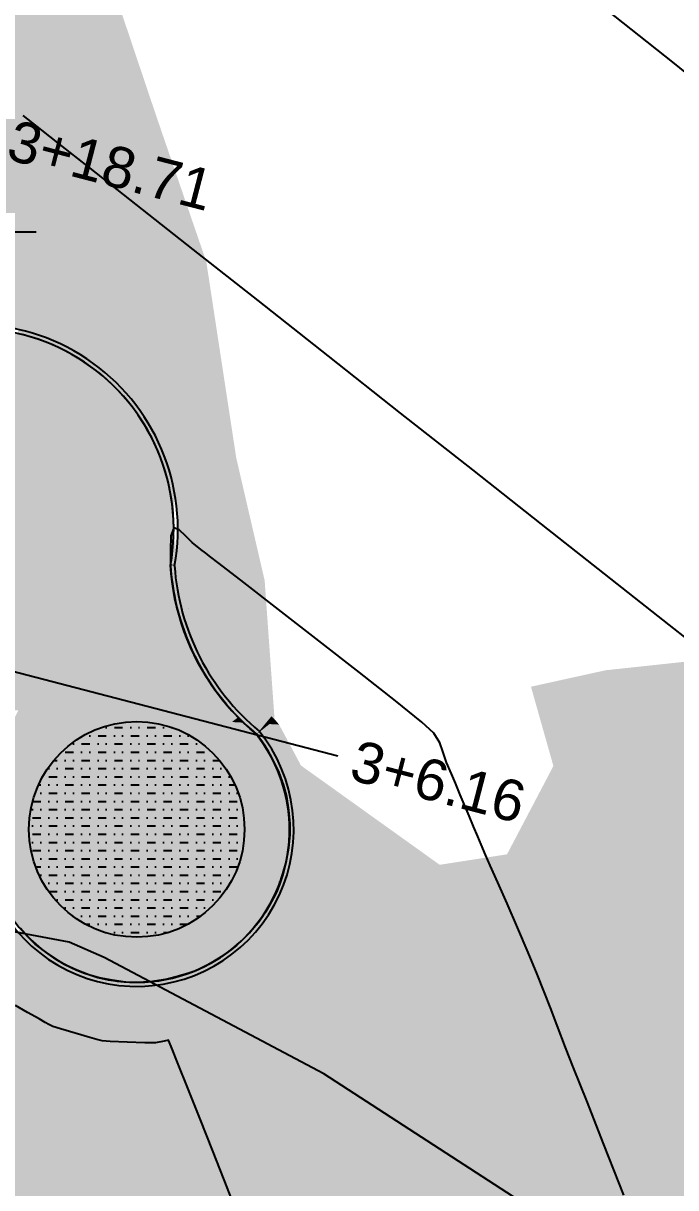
# Model space of a CAD drawing. Header units: millimetres. Extents: x 340454 to 342791, y 6993867 to 6995092.
# Drawn here: x 340771.98 to 340787.9, y 6994437.44 to 6994465.85 of the extents above; entities that cross this region are included whole.
import ezdxf

# ---------------------------------------------------------------- set-up
doc = ezdxf.new("R2010")
doc.units = ezdxf.units.MM
doc.header["$LTSCALE"] = 10
doc.linetypes.add('DASHDOT', pattern=[25.4, 12.7, -6.35, 0, -6.35])
for name, color, linetype in [('A-MODELAGEM', 7, 'Continuous'), ('DES. COQUEIRO', 7, 'Continuous'), ('F-HZ-CORREDOR-FEAT', 2, 'Continuous'), ('F-HZ-SECAO-TXT', 7, 'Continuous'), ('Logo Inovar', 104, 'Continuous'), ('Lotes', 7, 'Continuous'), ('T-HM-CURVA_INTERMEDIARIA', 45, 'Continuous'), ('T-HM-CURVA_MESTRA', 20, 'Continuous'), ('TRAMA', 7, 'Continuous'), ('U-SC-SECAO_TIPO', 251, 'Continuous')]:
    doc.layers.add(name, color=color, linetype=linetype)
doc.layers.add('PDF_VIAS', color=7, linetype='Continuous', true_color=0x818181)
doc.styles.add('ARIAL', font='arial.ttf', dxfattribs={"height": 2})
pattern_1 = [(0, (340635.80377947, 6994418.669295673), (0.4, 0.2), [0.2, -0.2, 0, -0.2, 0, -0.2])]

msp = doc.modelspace()

# ---------------------------------------------------------------- hatches: boundary and pattern name
at = {"layer": 'DES. COQUEIRO'}
msp.add_hatch(color=253, dxfattribs=at).paths.add_polyline_path([(340775.0635845978, 6994446.349366227, 1), (340774.6635845979, 6994446.349366227, 1)])
at = {"layer": 'Logo Inovar'}
h = msp.add_hatch(dxfattribs=at)
h.set_pattern_fill('GRASS', color=253, scale=0.05)
h.set_pattern_definition([(90, (337861.4994795502, 6993200.848015128), (-0.8980256120000001, 0.8980256120000001), [0.238125, -1.557926224]), (45, (337861.4994795502, 6993200.848015128), (-0.8980256121069154, 0.8980256121069154), [0.238125, -1.031875]), (135, (337861.4994795502, 6993200.848015128), (-0.8980256121069154, -0.8980256121069152), [0.238125, -1.031875])])
h.paths.add_polyline_path([(340796.2246580883, 6994427.226784871), (340795.3492992758, 6994431.340994197), (340794.8356540943, 6994432.973388739), (340792.4254932362, 6994434.3975747), (340789.8327444349, 6994433.59418775), (340788.1894529429, 6994434.050657608), (340786.6922318046, 6994435.438325981), (340785.1272172448, 6994436.453261166), (340779.3156788801, 6994440.222130106), (340773.9498992763, 6994443.059427108), (340773.0984739545, 6994443.430734787), (340748.2706992771, 6994448.085894198), (340714.7618042867, 6994455.266422826), (340712.6866083247, 6994450.934835074)])
at = {"layer": 'Lotes', "transparency": 33554687}
h = msp.add_hatch(dxfattribs=at)
h.set_pattern_fill('ANGLE', color=253)
h.set_pattern_definition([(0, (340079.2436464619, 6993734.322907232), (0, 6.985), [5.08, -1.905]), (90, (340079.2436464619, 6993734.322907232), (-6.985, 4.277078946022131e-16), [5.08, -1.905])])
h.paths.add_polyline_path([(340772.2645470001, 6994460.692879694, 0.429457861469481), (340772.1924790831, 6994460.979065953, 0.1288994825735292), (340772.1630434847, 6994460.986782633), (340771.5072878465, 6994460.986782633, 0.5445481161467984), (340771.416519075, 6994460.820157324), (340771.5943679622, 6994460.624181016, 0.1142737734068888), (340771.9543430342, 6994460.504425089, 0.2299279384421891), (340772.2409841037, 6994460.658384628)])
h.paths.add_polyline_path([(340772.3755556624, 6994461.431860555, 0.2299279384421825), (340772.1435303371, 6994461.510463484), (340772.1124400605, 6994461.50570153, 0.4294578613339519), (340771.9920021668, 6994461.318970973, 0.1288994829678808), (340772.0028834047, 6994461.298808265), (340772.3398852049, 6994460.937977365, 0.5445481161467889), (340772.4782184409, 6994460.973662687), (340772.4946558326, 6994461.172239314, 0.1142737734068885)])
at = {"layer": 'TRAMA'}
h = msp.add_hatch(dxfattribs=at)
h.set_pattern_fill('MUDST', color=253, scale=0.8)
h.set_pattern_definition(pattern_1)
edge = h.paths.add_edge_path()
edge.add_line((340775.2415900321, 6994463.544010231), (340773.926956835, 6994467.451392227))
edge.add_line((340773.926956835, 6994467.451392227), (340773.9634744253, 6994470.080658616))
edge.add_line((340773.9634744253, 6994470.080658616), (340774.8764141432, 6994473.184653659))
edge.add_line((340774.8764141432, 6994473.184653659), (340775.2781076196, 6994475.850437636))
edge.add_line((340775.2781076196, 6994475.850437636), (340772.3567005207, 6994478.479704026))
edge.add_line((340772.3567005207, 6994478.479704026), (340772.1113163687, 6994478.56879254))
edge.add_arc((340767.3695685561, 6994475.545401261), 5.62361690937754, -34.95139549330008, 32.522038567593995, ccw=False)
edge.add_arc((340777.8891214546, 6994467.081107953), 7.900370997729873, 138.4255521696535, 185.7549853842249)
edge.add_arc((340763.7674326897, 6994465.308064565), 6.337497923340344, 8.402893336363604, 8.903292699112399, ccw=False)
edge.add_arc((340763.7122437732, 6994465.674823641), 6.349340429803295, -132.91346437279537, 5.054143466917878, ccw=False)
edge.add_line((340759.3890223452, 6994461.024675216), (340758.6532879491, 6994458.189724213))
edge.add_arc((340759.3498656192, 6994458.087026017), 0.7041074988444227, 171.6131574558095, 219.1842201996361)
edge.add_arc((340763.377193621, 6994463.712554177), 7.600189761903664, 233.0076796841595, 307.83901238882)
edge.add_arc((340770.751698473, 6994453.50958394), 5.000291640619234, -10.29082750913659, 122.84783326294561, ccw=False)
edge.add_arc((340781.3975773245, 6994453.004215658), 5.739147931130092, 183.8755596439495, 221.0511416022535)
edge.add_arc((340774.7480246409, 6994446.18660715), 3.831837472670708, -82.83534843441782, 52.709844923004084, ccw=False)
edge.add_line((340775.2259357328, 6994442.384689291), (340779.3156788801, 6994440.222130106))
edge.add_line((340779.3156788801, 6994440.222130106), (340785.1272172448, 6994436.453261166))
edge.add_line((340785.1272172448, 6994436.453261166), (340786.6922318046, 6994435.438325981))
edge.add_line((340786.6922318046, 6994435.438325981), (340788.1894529429, 6994434.050657608))
edge.add_line((340788.1894529429, 6994434.050657608), (340789.8327444349, 6994433.59418775))
edge.add_line((340789.8327444349, 6994433.59418775), (340792.4254932362, 6994434.3975747))
edge.add_line((340792.4254932362, 6994434.3975747), (340794.8356540943, 6994432.973388739))
edge.add_line((340794.8356540943, 6994432.973388739), (340795.3492992758, 6994431.340994197))
edge.add_line((340795.3492992758, 6994431.340994197), (340796.2246580883, 6994427.22678487))
edge.add_line((340796.2246580883, 6994427.226784871), (340803.3063628259, 6994425.217001162))
edge.add_line((340803.3063628259, 6994425.217001162), (340814.8207168676, 6994465.865040171))
edge.add_arc((340823.0024518378, 6994471.620362343), 10.00322550096473, 142.1474801481181, 215.1239111554315, ccw=False)
edge.add_line((340815.1039763781, 6994477.758652482), (340815.4399930966, 6994514.817981791))
edge.add_arc((340798.3779635882, 6994522.633541154), 18.76688091038982, 303.10439731711165, 335.38902857192556, ccw=False)
edge.add_line((340808.6278006035, 6994506.912960367), (340808.0057075338, 6994472.384672696))
edge.add_line((340808.0057075338, 6994472.384672696), (340798.512794486, 6994433.373198987))
edge.add_line((340798.512794486, 6994433.373198987), (340797.6268719293, 6994433.818692997))
edge.add_line((340797.6268719293, 6994433.818692997), (340792.7700326273, 6994436.119301088))
edge.add_line((340792.7700326273, 6994436.119301088), (340790.9441531894, 6994439.588472017))
edge.add_line((340790.9441531894, 6994439.588472017), (340792.185751206, 6994442.546396706))
edge.add_line((340792.185751206, 6994442.546396706), (340790.9441531894, 6994444.700934443))
edge.add_line((340790.9441531894, 6994444.700934443), (340790.2868365913, 6994446.745919412))
edge.add_line((340790.2868365913, 6994446.745919412), (340790.7250476561, 6994449.995984809))
edge.add_line((340790.7250476561, 6994449.995984809), (340789.2643441081, 6994450.397678287))
edge.add_line((340789.2643441081, 6994450.397678287), (340786.1968666546, 6994450.069019986))
edge.add_line((340786.1968666546, 6994450.069019986), (340784.3709872158, 6994449.66732651))
edge.add_line((340784.3709872158, 6994449.66732651), (340784.9187510477, 6994447.731894307))
edge.add_line((340784.9187510477, 6994447.731894307), (340783.7867057964, 6994445.577356572))
edge.add_line((340783.7867057964, 6994445.577356572), (340782.1434143034, 6994445.321733451))
edge.add_line((340782.1434143034, 6994445.321733451), (340778.1629971291, 6994448.170105372))
edge.add_line((340778.1629971291, 6994448.170105372), (340777.8708564208, 6994452.26007531))
edge.add_line((340777.8708564208, 6994452.26007531), (340777.1770222343, 6994455.254517589))
edge.add_line((340777.1770222343, 6994455.254517589), (340776.4466704594, 6994460.038321714))
edge.add_line((340776.4466704594, 6994460.038321714), (340775.2415900321, 6994463.544010231))
h = msp.add_hatch(dxfattribs=at)
h.set_pattern_fill('MUDST', color=253, scale=0.8)
h.set_pattern_definition(pattern_1)
edge = h.paths.add_edge_path(flags=17)
edge.add_arc((340774.7480246409, 6994446.18660715), 2.631837472657939, 0, 360)

# ---------------------------------------------------------------- linework, layer by layer
at = {"layer": 'A-MODELAGEM', "color": 11, "linetype": 'Continuous', "lineweight": -3}
for points in [[(340772.364983958, 6994458.136763078), (340771.907985399, 6994458.569273124), (340771.8434179179, 6994458.286816397)], [(340772.364983958, 6994458.136763078), (340771.9080135623, 6994458.569267412), (340771.907985399, 6994458.569273124)], [(340772.364983958, 6994458.136763078), (340772.4629605472, 6994458.41772415), (340771.9080135623, 6994458.569267412)], [(340772.8667593278, 6994457.929957347), (340772.4629605472, 6994458.41772415), (340772.364983958, 6994458.136763078)], [(340772.8667593278, 6994457.929957347), (340772.4630040253, 6994458.417708805), (340772.4629605472, 6994458.41772415)], [(340772.8667593278, 6994457.929957347), (340773.0265281613, 6994458.263821802), (340772.4630040253, 6994458.417708805)], [(340772.364983958, 6994458.136763078), (340770.1912680725, 6994458.377937084), (340769.685954089, 6994458.243896482)], [(340772.364983958, 6994458.136763078), (340769.685954089, 6994458.243896482), (340769.9278578097, 6994458.053246291)], [(340772.364983958, 6994458.136763078), (340769.9278578097, 6994458.053246291), (340774.5467150282, 6994454.413012885)], [(340772.364983958, 6994458.136763078), (340771.3012244336, 6994458.379099208), (340770.1912680725, 6994458.377937084)], [(340772.364983958, 6994458.136763078), (340771.8434179179, 6994458.286816397), (340771.3012244336, 6994458.379099208)], [(340772.364983958, 6994458.136763078), (340774.5467150282, 6994454.413012885), (340775.6017869812, 6994453.581485087)], [(340772.364983958, 6994458.136763078), (340775.6017869812, 6994453.581485087), (340775.6158275614, 6994454.103414187)], [(340772.364983958, 6994458.136763078), (340775.6158275614, 6994454.103414187), (340775.1400788992, 6994455.690034217)], [(340774.5524893975, 6994456.602539889), (340772.364983958, 6994458.136763078), (340775.1400788992, 6994455.690034217)], [(340773.7830557649, 6994457.359724022), (340772.364983958, 6994458.136763078), (340774.5524893975, 6994456.602539889)], [(340773.7830557649, 6994457.359724022), (340772.8667593278, 6994457.929957347), (340772.364983958, 6994458.136763078)], [(340772.8667593278, 6994457.929957347), (340773.5264809837, 6994457.968872), (340773.0265281613, 6994458.263821802)], [(340773.3406529515, 6994457.670141658), (340773.5264809837, 6994457.968872), (340772.8667593278, 6994457.929957347)], [(340773.7830557649, 6994457.359724022), (340773.3406529515, 6994457.670141658), (340772.8667593278, 6994457.929957347)], [(340773.3406529515, 6994457.670141658), (340773.5265410623, 6994457.968841517), (340773.5264809837, 6994457.968872)], [(340773.7830557649, 6994457.359724022), (340773.5265410623, 6994457.968841517), (340773.3406529515, 6994457.670141658)], [(340773.7830557649, 6994457.359724022), (340773.5265928791, 6994457.968805986), (340773.5265410623, 6994457.968841517)], [(340773.7830557649, 6994457.359724022), (340774.0291794132, 6994457.672302412), (340773.5265928791, 6994457.968805986)], [(340773.7830557649, 6994457.359724022), (340774.4354691374, 6994457.25324875), (340774.0291794132, 6994457.672302412)], [(340773.7830557649, 6994457.359724022), (340774.5524893975, 6994456.602539889), (340774.1886854454, 6994457.002383142)], [(340773.7830557649, 6994457.359724022), (340774.1886854454, 6994457.002383142), (340774.4355158575, 6994457.253206703)], [(340773.7830557649, 6994457.359724022), (340774.4355158575, 6994457.253206703), (340774.4354691374, 6994457.25324875)], [(340774.1886854454, 6994457.002383142), (340774.4355595839, 6994457.253155462), (340774.4355158575, 6994457.253206703)], [(340774.1886854454, 6994457.002383142), (340774.5524893975, 6994456.602539889), (340774.4355595839, 6994457.253155462)], [(340774.5524893975, 6994456.602539889), (340774.8397362189, 6994456.836281274), (340774.4355595839, 6994457.253155462)], [(340774.5524893975, 6994456.602539889), (340775.1218859103, 6994456.323807969), (340774.8397362189, 6994456.836281274)], [(340774.5524893975, 6994456.602539889), (340775.1400788992, 6994455.690034217), (340774.8716232961, 6994456.162603684)], [(340774.5524893975, 6994456.602539889), (340774.8716232961, 6994456.162603684), (340775.1219100732, 6994456.323770773)], [(340774.5524893975, 6994456.602539889), (340775.1219100732, 6994456.323770773), (340775.1218859103, 6994456.323807969)], [(340774.8716232961, 6994456.162603684), (340775.3997669243, 6994455.81909136), (340775.1219100732, 6994456.323770773)], [(340774.8716232961, 6994456.162603684), (340775.1400788992, 6994455.690034217), (340775.399777431, 6994455.819068852)], [(340774.8716232961, 6994456.162603684), (340775.399777431, 6994455.819068852), (340775.3997669243, 6994455.81909136)], [(340775.1400788992, 6994455.690034217), (340775.5388651786, 6994455.250225861), (340775.399777431, 6994455.819068852)], [(340775.1400788992, 6994455.690034217), (340775.6158275614, 6994454.103414187), (340775.5157085113, 6994454.656971843)], [(340775.1400788992, 6994455.690034217), (340775.5157085113, 6994454.656971843), (340775.3569505491, 6994455.184068327)], [(340775.1400788992, 6994455.690034217), (340775.3569505491, 6994455.184068327), (340775.5388687243, 6994455.250215207)], [(340775.1400788992, 6994455.690034217), (340775.5388687243, 6994455.250215207), (340775.5388651786, 6994455.250225861)], [(340775.3569505491, 6994455.184068327), (340775.627114263, 6994454.889303536), (340775.5388687243, 6994455.250215207)], [(340775.3569505491, 6994455.184068327), (340775.5157085113, 6994454.656971843), (340775.6745631476, 6994454.695233352)], [(340775.3569505491, 6994455.184068327), (340775.6745631476, 6994454.695233352), (340775.627114263, 6994454.889303536)], [(340775.5157085113, 6994454.656971843), (340775.6630199212, 6994454.109176638), (340775.6745631476, 6994454.695233352)], [(340775.5157085113, 6994454.656971843), (340775.6158275614, 6994454.103414187), (340775.6630199212, 6994454.109176638)], [(340775.6158275614, 6994454.103414187), (340775.6017869812, 6994453.581485087), (340775.6518491535, 6994453.542029874)], [(340775.6158275614, 6994454.103414187), (340775.6518491535, 6994453.542029874), (340775.6630199212, 6994454.109176638)], [(340775.7517827116, 6994452.62421548), (340775.7500432487, 6994452.624312447), (340775.7510370373, 6994452.620613157)], [(340775.7517827116, 6994452.62421548), (340775.7510370373, 6994452.620613157), (340775.9145479589, 6994452.111154693)], [(340775.7517827116, 6994452.62421548), (340775.9145479589, 6994452.111154693), (340775.9154560108, 6994452.111301065)], [(340775.9154560108, 6994452.111301065), (340775.9145479589, 6994452.111154693), (340775.9150576515, 6994452.109803562)], [(340775.9154560108, 6994452.111301065), (340775.9150576515, 6994452.109803562), (340776.0805500131, 6994451.593934495)], [(340776.5826547686, 6994450.607470794), (340776.5319239628, 6994450.707118114), (340776.5826546785, 6994450.607470749)], [(340776.9138516121, 6994450.15833483), (340776.5826547686, 6994450.607470794), (340776.9138514924, 6994450.158334753)], [(340777.2402189476, 6994449.715748161), (340776.9138516121, 6994450.15833483), (340777.2402188144, 6994449.715748056)], [(340777.2402189476, 6994449.715748161), (340777.2402189423, 6994449.715747921), (340777.6394258023, 6994449.329196136)], [(340777.6394258023, 6994449.329196136), (340777.6394257395, 6994449.329196075), (340778.0363637768, 6994448.944841068)], [(340778.0590241653, 6994448.925407243), (340778.0363637768, 6994448.944841068), (340778.0587699665, 6994448.925130718)], [(340778.0590241653, 6994448.925407243), (340778.0587699665, 6994448.925130718), (340778.0587948056, 6994448.925107436)], [(340778.0809109195, 6994448.90506475), (340778.0590241653, 6994448.925407243), (340778.0587948056, 6994448.925107436)], [(340778.0809109195, 6994448.90506475), (340778.0587948056, 6994448.925107436), (340778.0805527125, 6994448.904713939)], [(340778.0809109195, 6994448.90506475), (340778.0805527125, 6994448.904713939), (340778.0805896751, 6994448.90467703)], [(340778.0809109195, 6994448.90506475), (340778.0805896751, 6994448.90467703), (340778.1017207805, 6994448.883576745)], [(340778.0809109195, 6994448.90506475), (340778.1017207805, 6994448.883576745), (340778.1020035695, 6994448.883826021)], [(340778.1020035695, 6994448.883826021), (340778.1017207805, 6994448.883576745), (340778.1017526687, 6994448.883542817)], [(340778.1020035695, 6994448.883826021), (340778.1017526687, 6994448.883542817), (340778.1222798564, 6994448.861702468)], [(340776.4695932753, 6994441.42819833), (340777.0245633606, 6994441.846876591), (340776.4687722652, 6994441.430467946)], [(340776.4695932753, 6994441.42819833), (340777.0246137106, 6994441.846835055), (340777.0245633606, 6994441.846876591)], [(340777.0246137106, 6994441.846835055), (340777.0245847087, 6994441.846890353), (340777.0245633606, 6994441.846876591)], [(340777.0246137106, 6994441.846835055), (340777.0402938059, 6994441.858662122), (340777.0245847087, 6994441.846890353)], [(340772.5136115588, 6994440.941961734), (340771.2601098835, 6994441.477877059), (340771.2598843779, 6994441.477572503)], [(340772.5136115588, 6994440.941961734), (340772.5136222763, 6994440.94387349), (340771.2601098835, 6994441.477877059)], [(340775.2097414709, 6994440.91804824), (340776.4673294453, 6994441.429886563), (340775.2093101768, 6994440.922968091)], [(340775.2097414709, 6994440.91804824), (340776.4695932753, 6994441.42819833), (340776.4673294453, 6994441.429886563)], [(340776.4695932753, 6994441.42819833), (340776.4687722652, 6994441.430467946), (340776.4673294453, 6994441.429886563)], [(340772.5136115588, 6994440.941961734), (340772.5143023293, 6994440.943583784), (340772.5136222763, 6994440.94387349)], [(340773.8616556916, 6994440.752118364), (340772.5143023293, 6994440.943583784), (340772.5136115588, 6994440.941961734)], [(340773.8616556916, 6994440.752118364), (340773.8604388253, 6994440.756341503), (340772.5143023293, 6994440.943583784)], [(340775.2097414709, 6994440.91804824), (340773.8623018425, 6994440.756082364), (340773.8616556916, 6994440.752118364)], [(340775.2097414709, 6994440.91804824), (340775.2066638077, 6994440.922640223), (340773.8623018425, 6994440.756082364)], [(340775.2097414709, 6994440.91804824), (340775.2093101768, 6994440.922968091), (340775.2066638077, 6994440.922640223)], [(340773.8616556916, 6994440.752118364), (340773.8623018425, 6994440.756082364), (340773.8604388253, 6994440.756341503)]]:
    msp.add_solid(points, dxfattribs=at)
at = {"layer": 'A-MODELAGEM', "color": 161, "linetype": 'Continuous', "lineweight": -3}
for points in [[(340771.9080135623, 6994458.569267412), (340772.462969669, 6994458.417750308), (340771.9079893348, 6994458.569290342)], [(340771.9080135623, 6994458.569267412), (340772.4629605472, 6994458.41772415), (340772.462969669, 6994458.417750308)], [(340772.4629605472, 6994458.41772415), (340772.4630040253, 6994458.417708805), (340772.462969669, 6994458.417750308)], [(340772.4630040253, 6994458.417708805), (340773.0265477002, 6994458.263862632), (340772.462969669, 6994458.417750308)], [(340772.4630040253, 6994458.417708805), (340773.0265281613, 6994458.263821802), (340773.0265477002, 6994458.263862632)], [(340773.0265281613, 6994458.263821802), (340773.526563045, 6994457.968876841), (340773.0265477002, 6994458.263862632)], [(340773.0265281613, 6994458.263821802), (340773.5264809837, 6994457.968872), (340773.526563045, 6994457.968876841)], [(340768.8247180898, 6994458.01544329), (340768.1008359455, 6994457.631425535), (340775.576857376, 6994452.654779334)], [(340769.9278578097, 6994458.053246291), (340768.8247180898, 6994458.01544329), (340775.576857376, 6994452.654779334)], [(340769.9278578097, 6994458.053246291), (340775.576857376, 6994452.654779334), (340774.5467150282, 6994454.413012885)], [(340773.5264809837, 6994457.968872), (340773.5265410623, 6994457.968841517), (340773.526563045, 6994457.968876841)], [(340773.5265410623, 6994457.968841517), (340773.5265928791, 6994457.968805986), (340773.526563045, 6994457.968876841)], [(340773.5265928791, 6994457.968805986), (340774.0292085288, 6994457.672339389), (340773.526563045, 6994457.968876841)], [(340773.5265928791, 6994457.968805986), (340774.0291794132, 6994457.672302412), (340774.0292085288, 6994457.672339389)], [(340775.5731623061, 6994452.634172793), (340768.1008359455, 6994457.631425535), (340767.3467999449, 6994457.114170556)], [(340775.576857376, 6994452.654779334), (340768.1008359455, 6994457.631425535), (340775.5731623061, 6994452.634172793)], [(340774.4354691374, 6994457.25324875), (340774.0292085288, 6994457.672339389), (340774.0291794132, 6994457.672302412)], [(340774.4354691374, 6994457.25324875), (340774.4355450445, 6994457.253236362), (340774.0292085288, 6994457.672339389)], [(340774.4355158575, 6994457.253206703), (340774.4355450445, 6994457.253236362), (340774.4354691374, 6994457.25324875)], [(340774.4355595839, 6994457.253155462), (340774.4355450445, 6994457.253236362), (340774.4355158575, 6994457.253206703)], [(340774.8397362189, 6994456.836281274), (340774.8397713411, 6994456.836309854), (340774.4355450445, 6994457.253236362)], [(340774.8397362189, 6994456.836281274), (340774.4355450445, 6994457.253236362), (340774.4355595839, 6994457.253155462)], [(340775.5731623061, 6994452.634172793), (340767.3467999449, 6994457.114170556), (340767.4299981483, 6994456.325699041)], [(340775.1218859103, 6994456.323807969), (340774.8397713411, 6994456.836309854), (340774.8397362189, 6994456.836281274)], [(340775.1218859103, 6994456.323807969), (340775.1219324543, 6994456.323785185), (340774.8397713411, 6994456.836309854)], [(340775.5731623061, 6994452.634172793), (340767.4299981483, 6994456.325699041), (340771.5410131842, 6994449.10648374)], [(340775.1219100732, 6994456.323770773), (340775.1219324543, 6994456.323785185), (340775.1218859103, 6994456.323807969)], [(340775.3997669243, 6994455.81909136), (340775.1219324543, 6994456.323785185), (340775.1219100732, 6994456.323770773)], [(340775.3997669243, 6994455.81909136), (340775.3997910931, 6994455.81907564), (340775.1219324543, 6994456.323785185)], [(340775.399777431, 6994455.819068852), (340775.3997910931, 6994455.81907564), (340775.3997669243, 6994455.81909136)], [(340775.5388651786, 6994455.250225861), (340775.3997910931, 6994455.81907564), (340775.399777431, 6994455.819068852)], [(340775.5388651786, 6994455.250225861), (340775.5388733222, 6994455.250216879), (340775.3997910931, 6994455.81907564)], [(340775.5388687243, 6994455.250215207), (340775.5388733222, 6994455.250216879), (340775.5388651786, 6994455.250225861)], [(340775.627114263, 6994454.889303536), (340775.5388733222, 6994455.250216879), (340775.5388687243, 6994455.250215207)], [(340775.6017869812, 6994453.581485087), (340774.5467150282, 6994454.413012885), (340775.576857376, 6994452.654779334)], [(340775.6518491535, 6994453.542029874), (340775.6017869812, 6994453.581485087), (340775.576857376, 6994452.654779334)], [(340775.6518491535, 6994453.542029874), (340775.576857376, 6994452.654779334), (340775.748343131, 6994452.624407221)], [(340775.5731623061, 6994452.634172793), (340771.5410131842, 6994449.10648374), (340771.857749971, 6994449.089251946)], [(340775.5731623061, 6994452.634172793), (340771.857749971, 6994449.089251946), (340775.6362957154, 6994452.066302328)], [(340775.748343131, 6994452.624407221), (340775.576857376, 6994452.654779334), (340775.5731623061, 6994452.634172793)], [(340775.748343131, 6994452.624407221), (340775.5731623061, 6994452.634172793), (340775.6362957154, 6994452.066302328)], [(340775.7500432487, 6994452.624312447), (340775.748343131, 6994452.624407221), (340775.6362957154, 6994452.066302328)], [(340775.7500432487, 6994452.624312447), (340775.6362957154, 6994452.066302328), (340775.7510370373, 6994452.620613157)], [(340775.9145479589, 6994452.111154693), (340775.7510370373, 6994452.620613157), (340775.6362957154, 6994452.066302328)], [(340775.6362957154, 6994452.066302328), (340771.857749971, 6994449.089251946), (340772.3222477958, 6994449.063981338)], [(340775.6362957154, 6994452.066302328), (340772.3222477958, 6994449.063981338), (340772.6934995121, 6994449.043783707)], [(340775.6362957154, 6994452.066302328), (340772.6934995121, 6994449.043783707), (340775.7547973566, 6994451.507356844)], [(340775.9145479589, 6994452.111154693), (340775.6362957154, 6994452.066302328), (340775.7547973566, 6994451.507356844)], [(340775.9145479589, 6994452.111154693), (340775.7547973566, 6994451.507356844), (340775.9150576515, 6994452.109803562)], [(340776.0805500131, 6994451.593934495), (340775.9150576515, 6994452.109803562), (340775.7547973566, 6994451.507356844)], [(340776.0805500131, 6994451.593934495), (340775.7547973566, 6994451.507356844), (340776.0807304461, 6994451.593369059)], [(340776.0807304461, 6994451.593369059), (340775.7547973566, 6994451.507356844), (340775.9343867967, 6994450.944375673)], [(340776.3345517896, 6994451.094803816), (340776.0807304461, 6994451.593369059), (340775.9343867967, 6994450.944375673)], [(340775.7547973566, 6994451.507356844), (340772.6934995121, 6994449.043783707), (340773.1273749724, 6994449.020179084)], [(340775.7547973566, 6994451.507356844), (340773.1273749724, 6994449.020179084), (340773.5769641778, 6994448.995719567)], [(340775.7547973566, 6994451.507356844), (340773.5769641778, 6994448.995719567), (340775.9343867967, 6994450.944375673)], [(340776.3345517896, 6994451.094803816), (340775.9343867967, 6994450.944375673), (340776.1701287789, 6994450.402503101)], [(340776.5319239628, 6994450.707118114), (340776.3345517896, 6994451.094803816), (340776.1701287789, 6994450.402503101)], [(340775.9343867967, 6994450.944375673), (340773.5769641778, 6994448.995719567), (340774.146406716, 6994448.964739532)], [(340775.9343867967, 6994450.944375673), (340774.146406716, 6994448.964739532), (340776.1701287789, 6994450.402503101)], [(340776.5319239628, 6994450.707118114), (340776.1701287789, 6994450.402503101), (340776.5826546785, 6994450.607470749)], [(340776.5826546785, 6994450.607470749), (340776.1701287789, 6994450.402503101), (340776.4672975118, 6994449.875142522)], [(340776.5826546785, 6994450.607470749), (340776.4672975118, 6994449.875142522), (340776.5826547458, 6994450.607470649)], [(340776.5826547458, 6994450.607470649), (340776.4672975118, 6994449.875142522), (340776.9138514924, 6994450.158334753)], [(340776.1701287789, 6994450.402503101), (340774.146406716, 6994448.964739532), (340774.4693146985, 6994448.947171999)], [(340776.1701287789, 6994450.402503101), (340774.4693146985, 6994448.947171999), (340775.1391579939, 6994448.910729747)], [(340776.1701287789, 6994450.402503101), (340775.1391579939, 6994448.910729747), (340776.4672975118, 6994449.875142522)], [(340776.9138514924, 6994450.158334753), (340776.4672975118, 6994449.875142522), (340776.8176248381, 6994449.38149366)], [(340776.9138514924, 6994450.158334753), (340776.8176248381, 6994449.38149366), (340776.913851588, 6994450.158334635)], [(340776.913851588, 6994450.158334635), (340776.8176248381, 6994449.38149366), (340777.2402188144, 6994449.715748056)], [(340776.4672975118, 6994449.875142522), (340775.1391579939, 6994448.910729747), (340775.3659521024, 6994448.898391208)], [(340776.4672975118, 6994449.875142522), (340775.3659521024, 6994448.898391208), (340776.1181360392, 6994448.857469284)], [(340776.4672975118, 6994449.875142522), (340776.1181360392, 6994448.857469284), (340776.8176248381, 6994449.38149366)], [(340777.2402188144, 6994449.715748056), (340776.8176248381, 6994449.38149366), (340777.222692121, 6994448.921400042)], [(340777.2402188144, 6994449.715748056), (340777.222692121, 6994448.921400042), (340777.2402189423, 6994449.715747921)], [(340777.6394257395, 6994449.329196075), (340777.2402189423, 6994449.715747921), (340777.222692121, 6994448.921400042)], [(340776.8176248381, 6994449.38149366), (340776.1181360392, 6994448.857469284), (340776.2400846586, 6994448.850834774)], [(340776.8176248381, 6994449.38149366), (340776.2400846586, 6994448.850834774), (340777.0731143752, 6994448.805514504)], [(340776.8176248381, 6994449.38149366), (340777.0731143752, 6994448.805514504), (340777.222692121, 6994448.921400042)], [(340778.0363637768, 6994448.944841068), (340777.6394257395, 6994449.329196075), (340777.222692121, 6994448.921400042)], [(340772.3222477958, 6994449.063981338), (340771.857749971, 6994449.089251946), (340771.4446085467, 6994448.268894846)], [(340772.3222477958, 6994449.063981338), (340771.4446085467, 6994448.268894846), (340771.6217990392, 6994448.181334958)], [(340772.6934995121, 6994449.043783707), (340772.3222477958, 6994449.063981338), (340771.6217990392, 6994448.181334958)], [(340772.6934995121, 6994449.043783707), (340771.6217990392, 6994448.181334958), (340772.0287789175, 6994447.980223082)], [(340773.1273749724, 6994449.020179084), (340772.6934995121, 6994449.043783707), (340772.0287789175, 6994447.980223082)], [(340773.1273749724, 6994449.020179084), (340772.0287789175, 6994447.980223082), (340772.2288456482, 6994447.881358746)], [(340773.5769641778, 6994448.995719567), (340773.1273749724, 6994449.020179084), (340772.2288456482, 6994447.881358746)], [(340773.5769641778, 6994448.995719567), (340772.2288456482, 6994447.881358746), (340772.4604224545, 6994447.766923491)], [(340774.146406716, 6994448.964739532), (340773.5769641778, 6994448.995719567), (340772.4604224545, 6994447.766923491)], [(340774.146406716, 6994448.964739532), (340772.4604224545, 6994447.766923491), (340772.8595077846, 6994447.569712759)], [(340774.4693146985, 6994448.947171999), (340774.146406716, 6994448.964739532), (340772.8595077846, 6994447.569712759)], [(340774.4693146985, 6994448.947171999), (340772.8595077846, 6994447.569712759), (340773.1170881342, 6994447.442427676)], [(340775.1391579939, 6994448.910729747), (340774.4693146985, 6994448.947171999), (340773.1170881342, 6994447.442427676)], [(340775.1391579939, 6994448.910729747), (340773.1170881342, 6994447.442427676), (340773.5070069461, 6994447.249746642)], [(340775.3659521024, 6994448.898391208), (340775.1391579939, 6994448.910729747), (340773.5070069461, 6994447.249746642)], [(340775.3659521024, 6994448.898391208), (340773.5070069461, 6994447.249746642), (340773.7872374734, 6994447.11126882)], [(340776.1181360392, 6994448.857469284), (340775.3659521024, 6994448.898391208), (340773.7872374734, 6994447.11126882)], [(340776.1181360392, 6994448.857469284), (340773.7872374734, 6994447.11126882), (340774.1511298311, 6994446.931448936)], [(340776.2400846586, 6994448.850834774), (340776.1181360392, 6994448.857469284), (340774.1511298311, 6994446.931448936)], [(340776.2400846586, 6994448.850834774), (340774.1511298311, 6994446.931448936), (340774.4582801193, 6994446.77966853)], [(340777.0731143752, 6994448.805514504), (340776.2400846586, 6994448.850834774), (340774.4582801193, 6994446.77966853)], [(340777.0731143752, 6994448.805514504), (340774.4582801193, 6994446.77966853), (340774.5157609739, 6994446.751263975)], [(340777.0778221806, 6994448.80525838), (340777.0731143752, 6994448.805514504), (340774.5157609739, 6994446.751263975)], [(340777.0778221806, 6994448.80525838), (340774.5157609739, 6994446.751263975), (340774.822016732, 6994446.599925608)], [(340777.1012689713, 6994448.803982778), (340777.0778221806, 6994448.80525838), (340774.822016732, 6994446.599925608)], [(340777.1012689713, 6994448.803982778), (340774.822016732, 6994446.599925608), (340775.177317639, 6994446.424351247)], [(340777.1254366791, 6994448.802667954), (340777.1012689713, 6994448.803982778), (340775.177317639, 6994446.424351247)], [(340777.1254366791, 6994448.802667954), (340775.177317639, 6994446.424351247), (340775.5203589872, 6994446.254835031)], [(340777.1461734237, 6994448.801539789), (340777.1254366791, 6994448.802667954), (340775.5203589872, 6994446.254835031)], [(340777.1461734237, 6994448.801539789), (340775.5203589872, 6994446.254835031), (340775.8635627286, 6994446.085238567)], [(340777.1647685643, 6994448.800528136), (340777.1461734237, 6994448.801539789), (340775.8635627286, 6994446.085238567)], [(340777.1647685643, 6994448.800528136), (340775.8635627286, 6994446.085238567), (340776.2195273081, 6994445.909336247)], [(340777.1821214337, 6994448.799584068), (340777.1647685643, 6994448.800528136), (340776.2195273081, 6994445.909336247)], [(340777.1990054562, 6994448.798665508), (340777.1821214337, 6994448.799584068), (340776.2195273081, 6994445.909336247)], [(340777.1990054562, 6994448.798665508), (340776.2195273081, 6994445.909336247), (340776.6046614095, 6994445.71901961)], [(340777.2075765422, 6994448.798199205), (340777.1990054562, 6994448.798665508), (340776.6046614095, 6994445.71901961)], [(340777.2075765422, 6994448.798199205), (340776.6046614095, 6994445.71901961), (340776.8169213242, 6994445.614129929)], [(340777.2160755242, 6994448.797736824), (340777.2075765422, 6994448.798199205), (340776.8169213242, 6994445.614129929)], [(340777.2160755242, 6994448.797736824), (340776.8169213242, 6994445.614129929), (340777.0398427245, 6994445.503971802)], [(340777.2249942616, 6994448.797251608), (340777.2160755242, 6994448.797736824), (340777.0398427245, 6994445.503971802)], [(340777.2249942616, 6994448.797251608), (340777.0398427245, 6994445.503971802), (340777.2883401137, 6994445.381175126)], [(340777.222692121, 6994448.921400042), (340777.0731143752, 6994448.805514504), (340777.0778221806, 6994448.80525838)], [(340777.222692121, 6994448.921400042), (340777.0778221806, 6994448.80525838), (340777.1012689713, 6994448.803982778)], [(340777.222692121, 6994448.921400042), (340777.1012689713, 6994448.803982778), (340777.1254366791, 6994448.802667954)], [(340777.222692121, 6994448.921400042), (340777.1254366791, 6994448.802667954), (340777.1461734237, 6994448.801539789)], [(340777.222692121, 6994448.921400042), (340777.1461734237, 6994448.801539789), (340777.1647685643, 6994448.800528136)], [(340777.222692121, 6994448.921400042), (340777.1647685643, 6994448.800528136), (340777.1821214337, 6994448.799584068)], [(340777.222692121, 6994448.921400042), (340777.1821214337, 6994448.799584068), (340777.1990054562, 6994448.798665508)], [(340777.222692121, 6994448.921400042), (340777.1990054562, 6994448.798665508), (340777.2075765422, 6994448.798199205)], [(340777.222692121, 6994448.921400042), (340777.2075765422, 6994448.798199205), (340777.2160755242, 6994448.797736824)], [(340777.222692121, 6994448.921400042), (340777.2160755242, 6994448.797736824), (340777.2249942616, 6994448.797251608)], [(340778.0363637768, 6994448.944841068), (340777.222692121, 6994448.921400042), (340777.3660327201, 6994448.789578532)], [(340777.222692121, 6994448.921400042), (340777.3567465186, 6994448.79008374), (340777.3660327201, 6994448.789578532)], [(340777.222692121, 6994448.921400042), (340777.3177178433, 6994448.792207061), (340777.3567465186, 6994448.79008374)], [(340777.222692121, 6994448.921400042), (340777.2920679356, 6994448.793602522), (340777.3177178433, 6994448.792207061)], [(340777.222692121, 6994448.921400042), (340777.271412102, 6994448.794726285), (340777.2920679356, 6994448.793602522)], [(340777.222692121, 6994448.921400042), (340777.2537143253, 6994448.795689117), (340777.271412102, 6994448.794726285)], [(340777.222692121, 6994448.921400042), (340777.2436860708, 6994448.796234696), (340777.2537143253, 6994448.795689117)], [(340777.222692121, 6994448.921400042), (340777.2340212674, 6994448.796760501), (340777.2436860708, 6994448.796234696)], [(340777.222692121, 6994448.921400042), (340777.2249942616, 6994448.797251608), (340777.2340212674, 6994448.796760501)], [(340777.2340212674, 6994448.796760501), (340777.2249942616, 6994448.797251608), (340777.2883401137, 6994445.381175126)], [(340777.2340212674, 6994448.796760501), (340777.2883401137, 6994445.381175126), (340777.556527934, 6994445.24864829)], [(340777.2436860708, 6994448.796234696), (340777.2340212674, 6994448.796760501), (340777.556527934, 6994445.24864829)], [(340777.2436860708, 6994448.796234696), (340777.556527934, 6994445.24864829), (340777.8642252061, 6994445.096597589)], [(340777.2537143253, 6994448.795689117), (340777.2436860708, 6994448.796234696), (340777.8642252061, 6994445.096597589)], [(340777.2537143253, 6994448.795689117), (340777.8642252061, 6994445.096597589), (340778.2085422033, 6994444.926451001)], [(340777.2537143253, 6994448.795689117), (340778.2085422033, 6994444.926451001), (340778.4521316029, 6994445.724811809)], [(340777.271412102, 6994448.794726285), (340777.2537143253, 6994448.795689117), (340778.4521316029, 6994445.724811809)], [(340778.4512704995, 6994446.65822994), (340777.2920679356, 6994448.793602522), (340777.271412102, 6994448.794726285)], [(340778.4512704995, 6994446.65822994), (340777.271412102, 6994448.794726285), (340778.4521316029, 6994445.724811809)], [(340778.2147674203, 6994447.572616137), (340777.3177178433, 6994448.792207061), (340777.2920679356, 6994448.793602522)], [(340778.2147674203, 6994447.572616137), (340777.2920679356, 6994448.793602522), (340778.4512704995, 6994446.65822994)], [(340777.7557166989, 6994448.399262627), (340777.3567465186, 6994448.79008374), (340777.3177178433, 6994448.792207061)], [(340778.2147674203, 6994447.572616137), (340777.7557166989, 6994448.399262627), (340777.3177178433, 6994448.792207061)], [(340777.6738971141, 6994448.506454632), (340777.3660327201, 6994448.789578532), (340777.3567465186, 6994448.79008374)], [(340777.7557166989, 6994448.399262627), (340777.6738971141, 6994448.506454632), (340777.3567465186, 6994448.79008374)], [(340778.0363637768, 6994448.944841068), (340777.3660327201, 6994448.789578532), (340777.8846604718, 6994448.761363032)], [(340777.8846604718, 6994448.761363032), (340777.3660327201, 6994448.789578532), (340777.6738971141, 6994448.506454632)], [(340777.9071022694, 6994448.760142106), (340777.8846604718, 6994448.761363032), (340777.6738971141, 6994448.506454632)], [(340777.9315735411, 6994448.758810767), (340777.9071022694, 6994448.760142106), (340777.6738971141, 6994448.506454632)], [(340777.9585178858, 6994448.757344883), (340777.9315735411, 6994448.758810767), (340777.6738971141, 6994448.506454632)], [(340777.9885039091, 6994448.755713519), (340777.9585178858, 6994448.757344883), (340777.6738971141, 6994448.506454632)], [(340777.9885039091, 6994448.755713519), (340777.6738971141, 6994448.506454632), (340777.7557166989, 6994448.399262627)], [(340778.0362081454, 6994448.75311821), (340777.9885039091, 6994448.755713519), (340777.7557166989, 6994448.399262627)], [(340778.2232448813, 6994448.742942637), (340778.0362081454, 6994448.75311821), (340777.7557166989, 6994448.399262627)], [(340778.2232448813, 6994448.742942637), (340777.7557166989, 6994448.399262627), (340778.7386511615, 6994447.781822715)], [(340778.0363637768, 6994448.944841068), (340777.8846604718, 6994448.761363032), (340777.9071022694, 6994448.760142106)], [(340778.0363637768, 6994448.944841068), (340777.9071022694, 6994448.760142106), (340778.0587699665, 6994448.925130718)], [(340778.0587948056, 6994448.925107436), (340778.0587699665, 6994448.925130718), (340777.9071022694, 6994448.760142106)], [(340778.0587948056, 6994448.925107436), (340777.9071022694, 6994448.760142106), (340777.9315735411, 6994448.758810767)], [(340778.0587948056, 6994448.925107436), (340777.9315735411, 6994448.758810767), (340778.0805527125, 6994448.904713939)], [(340778.0805896751, 6994448.90467703), (340778.0805527125, 6994448.904713939), (340777.9315735411, 6994448.758810767)], [(340778.0805896751, 6994448.90467703), (340777.9315735411, 6994448.758810767), (340777.9585178858, 6994448.757344883)], [(340778.1017207805, 6994448.883576745), (340778.0805896751, 6994448.90467703), (340777.9585178858, 6994448.757344883)], [(340778.1017526687, 6994448.883542817), (340778.1017207805, 6994448.883576745), (340777.9585178858, 6994448.757344883)], [(340778.1017526687, 6994448.883542817), (340777.9585178858, 6994448.757344883), (340777.9885039091, 6994448.755713519)], [(340778.1222798564, 6994448.861702468), (340778.1017526687, 6994448.883542817), (340777.9885039091, 6994448.755713519)], [(340778.1222798564, 6994448.861702468), (340777.9885039091, 6994448.755713519), (340778.0362081454, 6994448.75311821)], [(340778.1222798564, 6994448.861702468), (340778.0362081454, 6994448.75311821), (340778.2232448813, 6994448.742942637)], [(340772.0287789175, 6994447.980223082), (340771.6217990392, 6994448.181334958), (340769.7708761407, 6994446.691808566)], [(340778.7386511615, 6994447.781822715), (340777.7557166989, 6994448.399262627), (340778.2147674203, 6994447.572616137)], [(340772.0287789175, 6994447.980223082), (340769.7708761407, 6994446.691808566), (340769.8457440495, 6994445.913712647)], [(340772.2288456482, 6994447.881358746), (340772.0287789175, 6994447.980223082), (340769.8457440495, 6994445.913712647)], [(340772.2288456482, 6994447.881358746), (340769.8457440495, 6994445.913712647), (340769.8459433778, 6994445.911641045)], [(340772.4604224545, 6994447.766923491), (340772.2288456482, 6994447.881358746), (340769.8459433778, 6994445.911641045)], [(340772.4604224545, 6994447.766923491), (340769.8459433778, 6994445.911641045), (340769.8461403836, 6994445.909593578)], [(340772.4604224545, 6994447.766923491), (340769.8461403836, 6994445.909593578), (340770.4328428274, 6994445.49329475)], [(340772.8595077846, 6994447.569712759), (340772.4604224545, 6994447.766923491), (340770.4328428274, 6994445.49329475)], [(340778.7386511615, 6994447.781822715), (340778.2147674203, 6994447.572616137), (340778.4512704995, 6994446.65822994)], [(340778.7386511615, 6994447.781822715), (340778.4512704995, 6994446.65822994), (340779.0344511126, 6994446.732259013)], [(340773.1170881342, 6994447.442427676), (340772.8595077846, 6994447.569712759), (340770.4328428274, 6994445.49329475)], [(340773.1170881342, 6994447.442427676), (340770.4328428274, 6994445.49329475), (340770.9770956954, 6994445.006041699)], [(340773.5070069461, 6994447.249746642), (340773.1170881342, 6994447.442427676), (340770.9770956954, 6994445.006041699)], [(340773.7872374734, 6994447.11126882), (340773.5070069461, 6994447.249746642), (340770.9770956954, 6994445.006041699)], [(340773.7872374734, 6994447.11126882), (340770.9770956954, 6994445.006041699), (340771.4459678233, 6994444.445875969)], [(340774.1511298311, 6994446.931448936), (340773.7872374734, 6994447.11126882), (340771.4459678233, 6994444.445875969)], [(340774.4582801193, 6994446.77966853), (340774.1511298311, 6994446.931448936), (340771.4459678233, 6994444.445875969)], [(340774.4582801193, 6994446.77966853), (340771.4459678233, 6994444.445875969), (340771.5053024321, 6994444.337791188)], [(340774.5157609739, 6994446.751263975), (340774.4582801193, 6994446.77966853), (340771.5053024321, 6994444.337791188)], [(340774.5157609739, 6994446.751263975), (340771.5053024321, 6994444.337791188), (340771.8998999005, 6994443.774212666)], [(340774.822016732, 6994446.599925608), (340774.5157609739, 6994446.751263975), (340771.8998999005, 6994443.774212666)], [(340774.822016732, 6994446.599925608), (340771.8998999005, 6994443.774212666), (340772.5262018747, 6994443.187797021)], [(340775.177317639, 6994446.424351247), (340774.822016732, 6994446.599925608), (340772.5262018747, 6994443.187797021)], [(340779.0344511126, 6994446.732259013), (340778.4512704995, 6994446.65822994), (340778.4521316029, 6994445.724811809)], [(340779.0344511126, 6994446.732259013), (340778.4521316029, 6994445.724811809), (340779.0970720416, 6994445.644151773)], [(340775.177317639, 6994446.424351247), (340772.5262018747, 6994443.187797021), (340773.2850149414, 6994442.753352211)], [(340775.5203589872, 6994446.254835031), (340775.177317639, 6994446.424351247), (340773.2850149414, 6994442.753352211)], [(340775.5203589872, 6994446.254835031), (340773.2850149414, 6994442.753352211), (340774.1471377107, 6994442.503490914)], [(340775.8635627286, 6994446.085238567), (340775.5203589872, 6994446.254835031), (340774.1471377107, 6994442.503490914)], [(340775.8635627286, 6994446.085238567), (340774.1471377107, 6994442.503490914), (340775.0737679339, 6994442.469123548)], [(340776.2195273081, 6994445.909336247), (340775.8635627286, 6994446.085238567), (340775.0737679339, 6994442.469123548)], [(340776.2195273081, 6994445.909336247), (340775.0737679339, 6994442.469123548), (340776.0176740122, 6994442.677492839)], [(340776.6046614095, 6994445.71901961), (340776.2195273081, 6994445.909336247), (340776.0176740122, 6994442.677492839)], [(340776.6046614095, 6994445.71901961), (340776.0176740122, 6994442.677492839), (340776.4817120696, 6994442.881977793)], [(340776.8169213242, 6994445.614129929), (340776.6046614095, 6994445.71901961), (340776.4817120696, 6994442.881977793)], [(340776.8169213242, 6994445.614129929), (340776.4817120696, 6994442.881977793), (340776.913757746, 6994443.147462159)], [(340777.0398427245, 6994445.503971802), (340776.8169213242, 6994445.614129929), (340776.913757746, 6994443.147462159)], [(340778.4521316029, 6994445.724811809), (340778.2085422033, 6994444.926451001), (340778.2463274458, 6994444.907779166)], [(340778.4521316029, 6994445.724811809), (340778.2463274458, 6994444.907779166), (340778.2822658304, 6994444.890019969)], [(340779.0970720416, 6994445.644151773), (340778.4521316029, 6994445.724811809), (340778.2822658304, 6994444.890019969)], [(340779.0970720416, 6994445.644151773), (340778.2822658304, 6994444.890019969), (340778.926607057, 6994444.57161437)], [(340777.0398427245, 6994445.503971802), (340776.913757746, 6994443.147462159), (340777.323487662, 6994443.485759579)], [(340777.2883401137, 6994445.381175126), (340777.0398427245, 6994445.503971802), (340777.323487662, 6994443.485759579)], [(340777.556527934, 6994445.24864829), (340777.2883401137, 6994445.381175126), (340777.6810408329, 6994443.878798353)], [(340777.2883401137, 6994445.381175126), (340777.323487662, 6994443.485759579), (340777.6810408329, 6994443.878798353)], [(340777.8642252061, 6994445.096597589), (340777.556527934, 6994445.24864829), (340777.9912023565, 6994444.339563342)], [(340777.9912023565, 6994444.339563342), (340777.556527934, 6994445.24864829), (340777.6810408329, 6994443.878798353)], [(340778.2085422033, 6994444.926451001), (340777.8642252061, 6994445.096597589), (340778.2295684282, 6994444.84124667)], [(340778.2295684282, 6994444.84124667), (340777.8642252061, 6994445.096597589), (340777.9912023565, 6994444.339563342)], [(340778.926607057, 6994444.57161437), (340778.2295684282, 6994444.84124667), (340777.9912023565, 6994444.339563342)], [(340778.2463274458, 6994444.907779166), (340778.2085422033, 6994444.926451001), (340778.2295684282, 6994444.84124667)], [(340778.2822658304, 6994444.890019969), (340778.2463274458, 6994444.907779166), (340778.2295684282, 6994444.84124667)], [(340778.926607057, 6994444.57161437), (340778.2822658304, 6994444.890019969), (340778.2295684282, 6994444.84124667)], [(340778.926607057, 6994444.57161437), (340777.9912023565, 6994444.339563342), (340778.6647052831, 6994443.95571422)], [(340778.6647052831, 6994443.95571422), (340777.9912023565, 6994444.339563342), (340777.6810408329, 6994443.878798353)], [(340778.6647052831, 6994443.95571422), (340777.6810408329, 6994443.878798353), (340778.3934880067, 6994443.317907311)], [(340771.2601098835, 6994441.477877059), (340772.5262018747, 6994443.187797021), (340771.8998999005, 6994443.774212666)], [(340778.3934880067, 6994443.317907311), (340777.6810408329, 6994443.878798353), (340777.323487662, 6994443.485759579)], [(340777.9831265417, 6994442.793697896), (340777.323487662, 6994443.485759579), (340776.913757746, 6994443.147462159)], [(340777.9831265417, 6994442.793697896), (340778.3934880067, 6994443.317907311), (340777.323487662, 6994443.485759579)], [(340771.2601098835, 6994441.477877059), (340772.5136222763, 6994440.94387349), (340772.5262018747, 6994443.187797021)], [(340772.5143023293, 6994440.943583784), (340772.5262018747, 6994443.187797021), (340772.5136222763, 6994440.94387349)], [(340772.5143023293, 6994440.943583784), (340773.2850149414, 6994442.753352211), (340772.5262018747, 6994443.187797021)], [(340777.5551837613, 6994442.247029524), (340776.913757746, 6994443.147462159), (340776.4817120696, 6994442.881977793)], [(340777.5551837613, 6994442.247029524), (340777.9831265417, 6994442.793697896), (340776.913757746, 6994443.147462159)], [(340777.0245847087, 6994441.846890353), (340776.4817120696, 6994442.881977793), (340776.0176740122, 6994442.677492839)], [(340777.0402938059, 6994441.858662122), (340777.5551837613, 6994442.247029524), (340776.4817120696, 6994442.881977793)], [(340777.0402938059, 6994441.858662122), (340776.4817120696, 6994442.881977793), (340777.0245847087, 6994441.846890353)], [(340772.5143023293, 6994440.943583784), (340773.8604388253, 6994440.756341503), (340773.2850149414, 6994442.753352211)], [(340773.8623018425, 6994440.756082364), (340774.1471377107, 6994442.503490914), (340773.2850149414, 6994442.753352211)], [(340773.8623018425, 6994440.756082364), (340773.2850149414, 6994442.753352211), (340773.8604388253, 6994440.756341503)], [(340773.8623018425, 6994440.756082364), (340775.2066638077, 6994440.922640223), (340774.1471377107, 6994442.503490914)], [(340775.2093101768, 6994440.922968091), (340775.0737679339, 6994442.469123548), (340774.1471377107, 6994442.503490914)], [(340775.2093101768, 6994440.922968091), (340774.1471377107, 6994442.503490914), (340775.2066638077, 6994440.922640223)], [(340776.4687722652, 6994441.430467946), (340776.0176740122, 6994442.677492839), (340775.0737679339, 6994442.469123548)], [(340777.0245633606, 6994441.846876591), (340776.0176740122, 6994442.677492839), (340776.4687722652, 6994441.430467946)], [(340777.0245847087, 6994441.846890353), (340776.0176740122, 6994442.677492839), (340777.0245633606, 6994441.846876591)], [(340776.4673294453, 6994441.429886563), (340775.0737679339, 6994442.469123548), (340775.2093101768, 6994440.922968091)], [(340776.4687722652, 6994441.430467946), (340775.0737679339, 6994442.469123548), (340776.4673294453, 6994441.429886563)]]:
    msp.add_solid(points, dxfattribs=at)
at = {"layer": 'F-HZ-CORREDOR-FEAT', "color": 2, "linetype": 'Continuous', "lineweight": -3}
msp.add_polyline3d([(340771.9247567307, 6994443.74518967, 721), (340772.0389538018, 6994443.619146246, 721), (340772.1587732563, 6994443.498434962, 721), (340772.2839663965, 6994443.383306366, 721), (340772.4142733707, 6994443.273999422, 721), (340772.5494237134, 6994443.170741005, 721), (340772.6891369058, 6994443.07374544, 721), (340772.8331229586, 6994442.983214051, 721), (340772.9810830138, 6994442.899334746, 721), (340773.1327099648, 6994442.822281625, 721), (340773.287689094, 6994442.752214619, 721), (340773.445698726, 6994442.68927916, 721), (340773.6064108954, 6994442.633605878, 721), (340773.7694920272, 6994442.585310328, 721), (340773.9346036296, 6994442.544492751, 721), (340774.1014029961, 6994442.511237871, 721), (340774.2695439173, 6994442.48561471, 721), (340774.438677399, 6994442.467676451, 721), (340774.6084523872, 6994442.457460329, 721), (340774.778516496, 6994442.454987546, 721), (340774.9485167396, 6994442.460263237, 721), (340775.1181002649, 6994442.473276451, 721), (340775.2869150834, 6994442.494000177, 721), (340775.4546108024, 6994442.5223914, 721), (340775.6208393518, 6994442.558391194, 721), (340775.7852557071, 6994442.601924835, 721), (340775.9475186048, 6994442.652901964, 721), (340776.1072912514, 6994442.711216776, 721), (340776.264242022, 6994442.776748229, 721), (340776.418045149, 6994442.849360307, 721), (340776.5683813978, 6994442.928902296, 721), (340776.7149387298, 6994443.015209098, 721), (340776.8574129501, 6994443.108101576, 721), (340776.9955083386, 6994443.207386919, 721), (340777.1289382637, 6994443.312859053, 721), (340777.2574257778, 6994443.424299057, 721), (340777.3807041916, 6994443.541475626, 721), (340777.4985176278, 6994443.664145549, 721), (340777.6106215524, 6994443.792054211, 721), (340777.7167832821, 6994443.924936124, 721), (340777.8167824669, 6994444.06251548, 721), (340777.9104115482, 6994444.204506714, 721), (340777.997476189, 6994444.350615113, 721), (340778.0777956775, 6994444.500537411, 721), (340778.1512033024, 6994444.65396243, 721), (340778.2175466983, 6994444.810571719, 721), (340778.2766881627, 6994444.970040221, 721), (340778.3285049413, 6994445.13203694, 721), (340778.3728894828, 6994445.296225637, 721), (340778.4097496626, 6994445.462265521, 721), (340778.4390089735, 6994445.629811957, 721), (340778.4606066848, 6994445.798517188, 721), (340778.4744979681, 6994445.968031046, 721), (340778.4806539906, 6994446.138001688, 721), (340778.479061975, 6994446.308076322, 721), (340778.4697252255, 6994446.477901941, 721), (340778.4526631215, 6994446.647126053, 721), (340778.4279110773, 6994446.815397418, 721), (340778.3955204683, 6994446.98236677, 721), (340778.3555585245, 6994447.147687545, 721), (340778.3081081913, 6994447.311016604, 721), (340778.2532679567, 6994447.472014941, 721), (340778.1911516472, 6994447.630348386, 721), (340778.121888192, 6994447.785688302, 721), (340778.0456213543, 6994447.937712265, 721), (340777.9625094341, 6994448.086104733, 721), (340777.8727249388, 6994448.230557702, 721), (340777.7764542256, 6994448.370771344, 721), (340777.6738971141, 6994448.506454632, 721), (340777.5166684981, 6994448.641234196, 721), (340777.3643335367, 6994448.781521144, 721), (340777.2170850327, 6994448.927137924, 721), (340777.0751093513, 6994449.077900236, 721), (340776.9385861839, 6994449.233617265, 721), (340776.8076883212, 6994449.39409193, 721), (340776.682581434, 6994449.559121125, 721), (340776.5634238641, 6994449.728495982, 721), (340776.4503664232, 6994449.902002131, 721), (340776.3435522025, 6994450.079419972, 721), (340776.2431163913, 6994450.26052496, 721), (340776.1491861065, 6994450.445087876, 721), (340776.0618802307, 6994450.63287513, 721), (340775.9813092629, 6994450.823649048, 721), (340775.9075751776, 6994451.017168176, 721), (340775.8407712964, 6994451.213187588, 721), (340775.7809821696, 6994451.411459193, 721), (340775.7282834694, 6994451.611732045, 721), (340775.682741894, 6994451.813752672, 721), (340775.6444150829, 6994452.017265383, 721), (340775.6133515446, 6994452.222012606, 721), (340775.5895905947, 6994452.4277352, 721), (340775.5731623062, 6994452.634172793, 721), (340775.5731623061, 6994452.634172793, 721), (340775.6024087773, 6994452.81431937, 721), (340775.6249272385, 6994452.995430012, 721), (340775.6406864586, 6994453.177253531, 721), (340775.6496645808, 6994453.359537757, 721), (340775.6518491535, 6994453.542029874, 721), (340775.6466593642, 6994453.737250978, 721), (340775.6336956539, 6994453.9321103, 721), (340775.6129786096, 6994454.126298399, 721), (340775.5845411304, 6994454.319506895, 721), (340775.5484283761, 6994454.511428968, 721), (340775.5046976949, 6994454.70175984, 721), (340775.4534185324, 6994454.890197259, 721), (340775.3946723219, 6994455.07644198, 721), (340775.3285523541, 6994455.26019824, 721), (340775.2551636297, 6994455.441174229, 721), (340775.1746226925, 6994455.61908255, 721), (340775.087057444, 6994455.793640679, 721), (340774.9926069407, 6994455.964571413, 721), (340774.8914211732, 6994456.131603307, 721), (340774.7836608277, 6994456.29447111, 721), (340774.6694970313, 6994456.452916182, 721), (340774.5491110798, 6994456.606686907, 721), (340774.4226941499, 6994456.755539093, 721), (340774.290446996, 6994456.899236357, 721), (340774.1525796308, 6994457.037550502, 721), (340774.0093109923, 6994457.170261882, 721), (340773.8608685957, 6994457.297159748, 721), (340773.7074881724, 6994457.41804258, 721), (340773.5494132956, 6994457.532718413, 721), (340773.3868949934, 6994457.641005137, 721), (340773.22019135, 6994457.742730791, 721), (340773.0495670965, 6994457.837733829, 721), (340772.8752931897, 6994457.925863386, 721), (340772.6976463823, 6994458.006979506, 721), (340772.5169087831, 6994458.080953377, 721), (340772.3333674095, 6994458.147667525, 721), (340772.1473137313, 6994458.207016005, 721), (340771.9590432075, 6994458.25890457, 721)], dxfattribs=at)
at = {"layer": 'Lotes', "color": 253}
msp.add_circle((340774.7480246409, 6994446.18660715), 2.631837472657939, dxfattribs=at)
for centre, radius, start, end in [((340770.7516984731, 6994453.50958394), 5.000291640459139, 349.7091724754578, 122.847833281753), ((340770.7516984731, 6994453.50958394), 4.900291640459139, 349.7091724754578, 122.847833281753), ((340781.3831824062, 6994452.99266129), 5.82106928024328, 183.5307745912618, 230.4153775340145), ((340781.3975773246, 6994453.004215658), 5.739147931302367, 183.8755596474608, 230.3787647198976), ((340774.7480246408, 6994446.18660715), 3.831837472337345, 208.0053091457554, 38.72006148488762), ((340774.7473861401, 6994446.186709139), 3.732273171882388, 207.8026174720407, 38.55719387626953)]:
    msp.add_arc(centre, radius, start, end, dxfattribs=at)
at = {"layer": 'PDF_VIAS', "color": 253}
msp.add_lwpolyline([(340797.166273456, 6994422.801168), (340795.3492992758, 6994431.340994197), (340794.8356540943, 6994432.973388739), (340792.4254932362, 6994434.3975747), (340789.8327444349, 6994433.59418775), (340788.1894529429, 6994434.050657608), (340786.6922318046, 6994435.438325981), (340785.1272172448, 6994436.453261166), (340779.3156788801, 6994440.222130106), (340773.9498992763, 6994443.059427108), (340773.0984739545, 6994443.430734787), (340748.2706992771, 6994448.085894198), (340714.670178974, 6994455.279862336)], dxfattribs=at)
at = {"layer": 'T-HM-CURVA_INTERMEDIARIA', "color": 45, "linetype": 'Continuous', "lineweight": -3, "flags": 128}
for points, elevation in [([(340790.0258188237, 6994463.136167165), (340787.832794984, 6994464.908899999), (340785.6048416767, 6994466.680298691)], 723), ([(340788.5112347589, 6994450.574271351), (340787.4793098872, 6994451.387552237), (340786.1626802824, 6994452.425215043), (340784.6299551651, 6994453.633187449), (340782.9497437566, 6994454.957397138), (340781.1906552776, 6994456.343771788), (340779.4212989489, 6994457.738239083), (340777.7102839915, 6994459.086726704), (340776.1262196263, 6994460.335162327), (340774.7377150741, 6994461.42947364), (340773.6133795558, 6994462.31558832), (340772.8218222925, 6994462.93943405), (340772.4316525048, 6994463.24693851), (340771.9780888752, 6994463.604415181)], 722), ([(340786.6393579957, 6994437.262467555), (340786.1515427202, 6994438.500276199), (340785.7316671443, 6994439.560184656), (340785.4098746381, 6994440.37172053), (340785.2163085715, 6994440.86441143), (340785.0094142512, 6994441.40409497), (340784.8457302317, 6994441.832786905), (340784.6943245842, 6994442.223614892), (340784.5242653797, 6994442.649706592), (340784.3046206897, 6994443.184189656), (340784.0454036223, 6994443.795234471), (340783.790859793, 6994444.377014041), (340783.5614060333, 6994444.891659954), (340783.377459175, 6994445.301303799), (340783.2594360497, 6994445.568077166), (340783.1552975358, 6994445.813996281), (340783.0741331365, 6994446.00987107), (340782.971541324, 6994446.25645431), (340782.8626766034, 6994446.51625274), (340782.767119794, 6994446.743870829), (340782.6471088399, 6994447.02820794), (340782.5265596638, 6994447.312627271), (340782.4282265325, 6994447.543427642), (340782.3126049073, 6994447.813911861), (340782.2168136635, 6994448.084597386), (340782.1436093352, 6994448.301765724), (340782.0019438714, 6994448.537365749), (340781.7082028739, 6994448.799374975), (340781.0619755968, 6994449.322998648), (340780.1837295578, 6994450.017029434), (340779.1939322749, 6994450.790260005), (340778.2130512662, 6994451.551483026), (340777.3615540492, 6994452.209491165), (340776.7599081423, 6994452.673077093), (340776.5285810631, 6994452.851033477), (340776.4799992166, 6994452.88934005), (340776.4314173321, 6994452.927646574), (340776.3160066499, 6994453.018603729), (340776.1033848363, 6994453.186171348), (340775.9469199913, 6994453.340441841), (340775.7872115023, 6994453.497268673), (340775.6518491535, 6994453.542029874), (340775.5812686462, 6994453.348118422), (340775.5700184221, 6994452.990026139), (340775.576857376, 6994452.654779334), (340775.5845381606, 6994452.441616512), (340775.6040031266, 6994452.272002333), (340775.6362957154, 6994452.066302328), (340775.6699632619, 6994451.864580487), (340775.7039283639, 6994451.705507033), (340775.7547973566, 6994451.507356844), (340775.8096929575, 6994451.307046985), (340775.8612597341, 6994451.144917044), (340775.9343867967, 6994450.944375673), (340776.0105427875, 6994450.74700817), (340776.077616835, 6994450.592742894), (340776.1701287789, 6994450.402503101), (340776.2671127212, 6994450.211889358), (340776.3523091563, 6994450.060475019), (340776.4672975118, 6994449.875142522), (340776.5849933673, 6994449.693187095), (340776.6847103231, 6994449.552641321), (340776.8176248381, 6994449.38149366), (340776.954431567, 6994449.211844299), (340777.0702051715, 6994449.080253546), (340777.222692121, 6994448.921400042), (340777.4205391857, 6994448.731449489), (340777.5919257299, 6994448.578794619), (340777.6738971141, 6994448.506454632), (340777.7159460798, 6994448.453755734), (340777.7557166989, 6994448.399262627), (340777.8463266098, 6994448.261797974), (340778.0301203729, 6994447.954124169), (340778.2147674203, 6994447.572616137), (340778.3330860406, 6994447.254494285), (340778.4010963453, 6994446.990708948), (340778.4512704995, 6994446.65822994), (340778.4855787897, 6994446.323512246), (340778.4853583469, 6994446.053258907), (340778.4521316029, 6994445.724811809), (340778.391005905, 6994445.369980369), (340778.3132366688, 6994445.084421128), (340778.2295684282, 6994444.84124667), (340778.15792552, 6994444.656019388), (340778.0886698612, 6994444.513269949), (340777.9912023565, 6994444.339563342), (340777.8889456581, 6994444.166279268), (340777.7989462609, 6994444.033045329), (340777.6810408329, 6994443.878798353), (340777.5616406191, 6994443.730708492), (340777.4596149588, 6994443.61868194), (340777.323487662, 6994443.485759579), (340777.1821613354, 6994443.354919329), (340777.0633418134, 6994443.257139632), (340776.913757746, 6994443.147462159), (340776.7647422763, 6994443.043768045), (340776.6415322941, 6994442.968152386), (340776.4817120696, 6994442.881977793), (340776.320313406, 6994442.798073448), (340776.1884155666, 6994442.738283462), (340776.0176740122, 6994442.677492839), (340775.768698913, 6994442.600675493), (340775.451930191, 6994442.523995598), (340775.0737679339, 6994442.469123548), (340774.7395460889, 6994442.447734941), (340774.4705568578, 6994442.458479969), (340774.1471377107, 6994442.503490914), (340773.8289251247, 6994442.562764958), (340773.5794774448, 6994442.635660625), (340773.2850149414, 6994442.753352211), (340772.9981842777, 6994442.882905905), (340772.7793261491, 6994443.008682241), (340772.5262018747, 6994443.187797021), (340772.2728089439, 6994443.388750812), (340772.0831290683, 6994443.57013746), (340771.8998999005, 6994443.774212666)], 721)]:
    msp.add_lwpolyline(points, dxfattribs=dict(at, elevation=elevation))
at = {"layer": 'T-HM-CURVA_MESTRA', "color": 20, "linetype": 'Continuous', "lineweight": -3, "elevation": 720, "flags": 128}
msp.add_lwpolyline([(340777.2876207503, 6994436.584788395), (340776.9529630677, 6994437.445790576), (340776.6121644922, 6994438.314326462), (340776.2861806677, 6994439.13948539), (340775.995967238, 6994439.870356687), (340775.7624798471, 6994440.456029682), (340775.6066741386, 6994440.845593712), (340775.5495057565, 6994440.988138102), (340775.5241428588, 6994441.04535837), (340775.4159395258, 6994441.015564304), (340775.2047616239, 6994440.974854277), (340774.945897745, 6994440.97644123), (340774.5118934086, 6994440.992648317), (340774.0995866786, 6994441.012002387), (340773.905815619, 6994441.023030293), (340773.8389494952, 6994441.041192285), (340773.7724577318, 6994441.061680212), (340773.6014785506, 6994441.110236492), (340773.2454326023, 6994441.211764292), (340772.8841087528, 6994441.316151177), (340772.6972958675, 6994441.373284716), (340772.6059486785, 6994441.422641184), (340772.5166095279, 6994441.476733439), (340772.3670811292, 6994441.560747133), (340772.0819023456, 6994441.72136095), (340771.7933235672, 6994441.886049516)], dxfattribs=at)
at = {"layer": 'U-SC-SECAO_TIPO', "color": 251, "linetype": 'DASHDOT', "lineweight": -3}
msp.add_lwpolyline([(340695.7742959262, 6994469.764002468), (340756.5261146007, 6994453.990415256), (340779.6600897395, 6994447.983915659)], dxfattribs=at)

# ---------------------------------------------------------------- texts
at = {"layer": 'F-HZ-SECAO-TXT', "color": 7, "linetype": 'Continuous', "lineweight": -3, "char_height": 1, "attachment_point": 4, "style": 'ARIAL'}
for s, insert, rotation in [('3+18.71', (340771.6502181645, 6994463.023773571), 345.44511915807846), ('3+6.16', (340780.023055003, 6994447.889675447), 345.44511915783255)]:
    msp.add_mtext(s, dxfattribs=dict(at, insert=insert, rotation=rotation))

doc.saveas('drawing.dxf')
